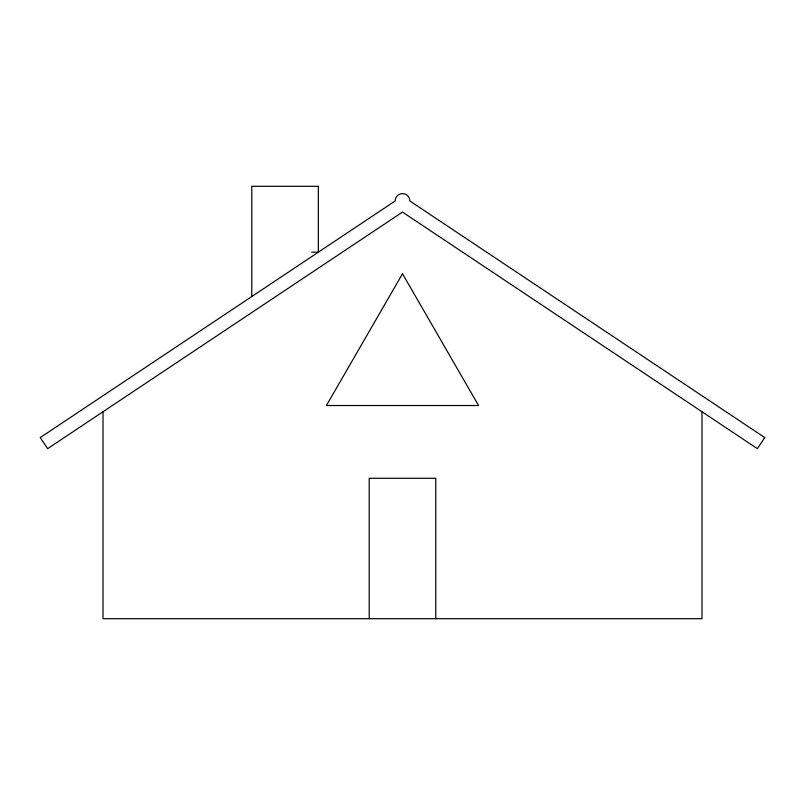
<?xml version="1.0" encoding="UTF-8"?>
<svg xmlns="http://www.w3.org/2000/svg" width="805" height="805" viewBox="0 0 805 805"><rect width="100%" height="100%" fill="white"/><g stroke="black" fill="none" stroke-linecap="round" stroke-linejoin="round"><path stroke-width="1.21" d="M311.686 252.176L318.337 252.176L318.337 186.297L251.784 186.297L251.784 296.542M701.99 411.727L701.99 618.703L103.01 618.703L103.01 411.727M435.777 618.703L435.777 478.281L369.223 478.281L369.223 618.703M402.5 273.75L326.417 405.529L478.583 405.529L402.5 273.75M764.75 437.568L757.364 448.647L402.5 212.067L47.636 448.647L40.25 437.568L395.114 200.988A7.386 7.386 0 0 1 402.5 193.603A7.386 7.386 0 0 1 409.886 200.988L764.75 437.568"/></g></svg>
